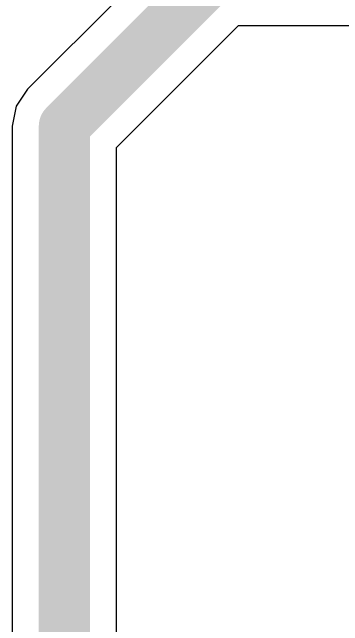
# Model space of a CAD drawing. Header units: inches. Extents: x -25 to 271, y -41 to 15.
# Drawn here: x -12.603 to -10.96, y 2.977 to 6.027 of the extents above; entities that cross this region are included whole.
import ezdxf

# ---------------------------------------------------------------- set-up
doc = ezdxf.new("R2010")
doc.units = ezdxf.units.IN
doc.layers.add('Bottom Layer', color=5, linetype='Continuous')

msp = doc.modelspace()

# ---------------------------------------------------------------- linework, layer by layer
at = {"layer": 'Bottom Layer'}
for p, q in [((-11.7688, 6.4028), (-12.5275, 5.6441)), ((-12.0854, 5.3537), (-11.4784, 5.9607)), ((-11.4784, 5.9607), (4.4934, 5.9607)), ((-12.5275, 5.6441), (-12.5837, 5.5601)), ((-12.5837, 5.5601), (-12.6034, 5.461)), ((-12.6034, 5.461), (-12.6034, 0.6153)), ((-12.0854, 0.508), (-12.0854, 5.3537))]:
    msp.add_line(p, q, dxfattribs=at)
at = {"layer": 'Bottom Layer', "const_width": 0.254}
for points in [[(-12.3444, 5.461), (-11.5857, 6.2197)], [(-12.3444, 0.508), (-12.3444, 5.461)]]:
    msp.add_lwpolyline(points, dxfattribs=at)
at = {"layer": 'Bottom Layer', "const_width": 0.127}
msp.add_lwpolyline([(-12.4079, 5.461, 1), (-12.2809, 5.461, 1)], format="xyb", close=True, dxfattribs=at)
msp.add_lwpolyline([(-12.4079, 5.461, 1), (-12.2809, 5.461, 1)], format="xyb", close=True, dxfattribs=at)

doc.saveas('drawing.dxf')
